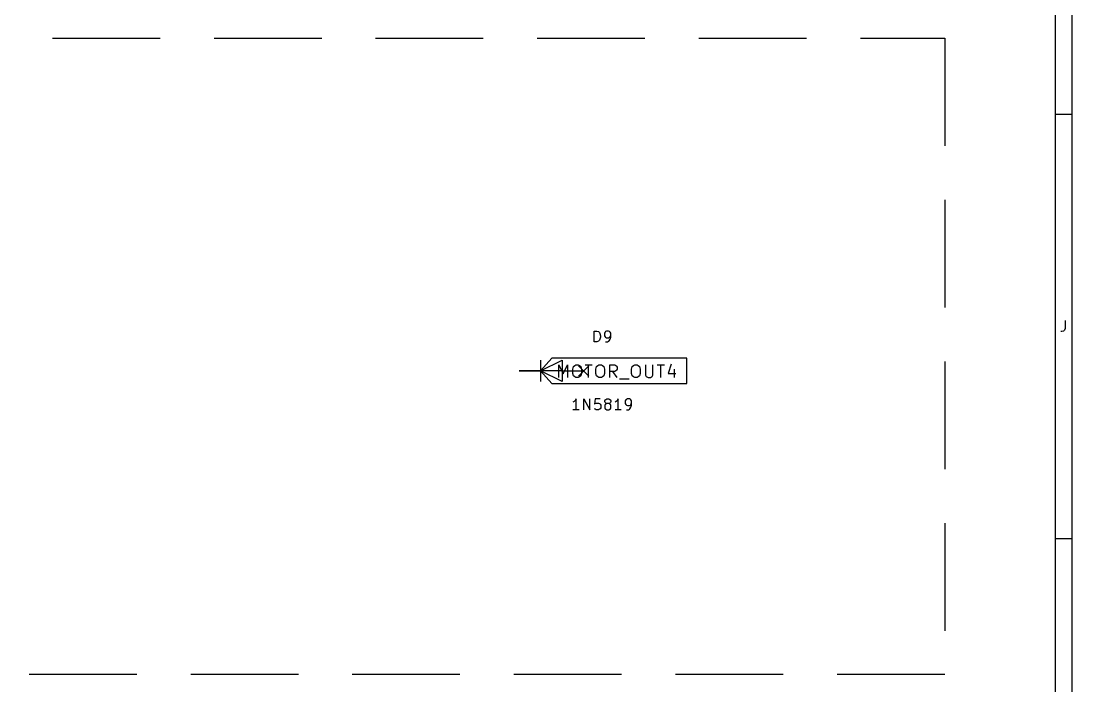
# Model space of a CAD drawing. Extents: x 0.4 to 37.4, y -23 to -0.4.
# Drawn here: x 27.839 to 32.717, y -20.762 to -17.677 of the extents above; entities that cross this region are included whole.
import ezdxf

# ---------------------------------------------------------------- set-up
doc = ezdxf.new("R2010")
doc.units = 0
doc.header["$MEASUREMENT"] = 0
doc.linetypes.add('DASHED', pattern=[0.75, 0.5, -0.25])
for name, color, linetype in [('BLUE2', 5, 'CONTINUOUS'), ('BLUE3', 171, 'CONTINUOUS'), ('CYAN2', 4, 'CONTINUOUS'), ('GREEN3', 91, 'CONTINUOUS'), ('RED2', 1, 'CONTINUOUS')]:
    doc.layers.add(name, color=color, linetype=linetype)

msp = doc.modelspace()

# ---------------------------------------------------------------- linework, layer by layer
at = {"layer": 'BLUE2', "linetype": 'CONTINUOUS'}
for p, q in [((30.426, -19.276), (30.474, -19.324)), ((30.474, -19.276), (30.426, -19.324))]:
    msp.add_line(p, q, dxfattribs=at)
at = {"layer": 'BLUE3', "linetype": 'DASHED'}
for p, q in [((0.9843, -17.7559), (32.126, -17.7559)), ((32.126, -17.7559), (32.126, -20.7087)), ((32.126, -20.7087), (0.9843, -20.7087))]:
    msp.add_line(p, q, dxfattribs=at)
at = {"layer": 'CYAN2', "linetype": 'CONTINUOUS'}
for p, q in [((30.4993, -19.1653), (30.4993, -19.1153)), ((30.4993, -19.1153), (30.5112, -19.1153)), ((30.5112, -19.1153), (30.5184, -19.1177)), ((30.5184, -19.1177), (30.5231, -19.1225)), ((30.5493, -19.1201), (30.5469, -19.1248)), ((30.5517, -19.1177), (30.5493, -19.1201)), ((30.5565, -19.1153), (30.5517, -19.1177)), ((30.566, -19.1153), (30.5565, -19.1153)), ((30.5707, -19.1177), (30.566, -19.1153)), ((30.5731, -19.1201), (30.5707, -19.1177)), ((30.5755, -19.1248), (30.5731, -19.1201)), ((30.5112, -19.1653), (30.4993, -19.1653)), ((30.5184, -19.1629), (30.5112, -19.1653)), ((30.5231, -19.1582), (30.5184, -19.1629)), ((30.5231, -19.1225), (30.5255, -19.1272)), ((30.5255, -19.1534), (30.5231, -19.1582)), ((30.5255, -19.1272), (30.5279, -19.1368)), ((30.5279, -19.1439), (30.5255, -19.1534)), ((30.5279, -19.1368), (30.5279, -19.1439)), ((30.5469, -19.1248), (30.5469, -19.1368)), ((30.5469, -19.1368), (30.5493, -19.1415)), ((30.5493, -19.1415), (30.5517, -19.1439)), ((30.5517, -19.1439), (30.5565, -19.1463)), ((30.5517, -19.1653), (30.5612, -19.1653)), ((30.5565, -19.1463), (30.566, -19.1463)), ((30.5612, -19.1653), (30.566, -19.1629)), ((30.566, -19.1463), (30.5707, -19.1439)), ((30.566, -19.1629), (30.5684, -19.1606)), ((30.5684, -19.1606), (30.5731, -19.1534)), ((30.5707, -19.1439), (30.5731, -19.1415)), ((30.5731, -19.1415), (30.5755, -19.1368)), ((30.5731, -19.1534), (30.5755, -19.1439)), ((30.5755, -19.1439), (30.5755, -19.1248)), ((30.4053, -19.4422), (30.4005, -19.4446)), ((30.41, -19.4374), (30.4053, -19.4422)), ((30.4148, -19.4303), (30.41, -19.4374)), ((30.4148, -19.4803), (30.4148, -19.4303)), ((30.4505, -19.4803), (30.4505, -19.4303)), ((30.4505, -19.4303), (30.4791, -19.4803)), ((30.4791, -19.4803), (30.4791, -19.4303)), ((30.5029, -19.4303), (30.5005, -19.4541)), ((30.5005, -19.4541), (30.5029, -19.4517)), ((30.5267, -19.4303), (30.5029, -19.4303)), ((30.5029, -19.4517), (30.5076, -19.4493)), ((30.5076, -19.4493), (30.5196, -19.4493)), ((30.5196, -19.4493), (30.5243, -19.4517)), ((30.5243, -19.4517), (30.5267, -19.4541)), ((30.5267, -19.4541), (30.5291, -19.4589)), ((30.5291, -19.4589), (30.5291, -19.4708)), ((30.5481, -19.4398), (30.5505, -19.435)), ((30.5481, -19.4422), (30.5481, -19.4398)), ((30.5505, -19.447), (30.5481, -19.4422)), ((30.5505, -19.4565), (30.5481, -19.4612)), ((30.5481, -19.4612), (30.5481, -19.4708)), ((30.5505, -19.435), (30.5529, -19.4327)), ((30.5529, -19.4493), (30.5505, -19.447)), ((30.5529, -19.4541), (30.5505, -19.4565)), ((30.5529, -19.4327), (30.5576, -19.4303)), ((30.5576, -19.4517), (30.5529, -19.4493)), ((30.5576, -19.4517), (30.5529, -19.4541)), ((30.5576, -19.4303), (30.5672, -19.4303)), ((30.5672, -19.4517), (30.5576, -19.4517)), ((30.5672, -19.4303), (30.5719, -19.4327)), ((30.5719, -19.4493), (30.5672, -19.4517)), ((30.5719, -19.4541), (30.5672, -19.4517)), ((30.5719, -19.4327), (30.5743, -19.435)), ((30.5743, -19.447), (30.5719, -19.4493)), ((30.5743, -19.4565), (30.5719, -19.4541)), ((30.5743, -19.435), (30.5767, -19.4398)), ((30.5767, -19.4422), (30.5743, -19.447)), ((30.5767, -19.4612), (30.5743, -19.4565)), ((30.5767, -19.4398), (30.5767, -19.4422)), ((30.5767, -19.4708), (30.5767, -19.4612)), ((30.6005, -19.4422), (30.5957, -19.4446)), ((30.6053, -19.4374), (30.6005, -19.4422)), ((30.61, -19.4303), (30.6053, -19.4374)), ((30.61, -19.4803), (30.61, -19.4303)), ((30.6457, -19.435), (30.6434, -19.4398)), ((30.6434, -19.4398), (30.6434, -19.4517)), ((30.6434, -19.4517), (30.6457, -19.4565)), ((30.6481, -19.4327), (30.6457, -19.435)), ((30.6457, -19.4565), (30.6481, -19.4589)), ((30.6529, -19.4303), (30.6481, -19.4327)), ((30.6481, -19.4589), (30.6529, -19.4612)), ((30.6624, -19.4303), (30.6529, -19.4303)), ((30.6529, -19.4612), (30.6624, -19.4612)), ((30.6672, -19.4327), (30.6624, -19.4303)), ((30.6624, -19.4612), (30.6672, -19.4589)), ((30.6696, -19.435), (30.6672, -19.4327)), ((30.6672, -19.4589), (30.6696, -19.4565)), ((30.6719, -19.4398), (30.6696, -19.435)), ((30.6696, -19.4565), (30.6719, -19.4517)), ((30.6696, -19.4684), (30.6719, -19.4589)), ((30.6719, -19.4589), (30.6719, -19.4398)), ((30.4291, -19.4803), (30.4005, -19.4803)), ((30.5029, -19.4779), (30.5005, -19.4755)), ((30.5076, -19.4803), (30.5029, -19.4779)), ((30.5196, -19.4803), (30.5076, -19.4803)), ((30.5243, -19.4779), (30.5196, -19.4803)), ((30.5267, -19.4755), (30.5243, -19.4779)), ((30.5291, -19.4708), (30.5267, -19.4755)), ((30.5481, -19.4708), (30.5505, -19.4755)), ((30.5505, -19.4755), (30.5529, -19.4779)), ((30.5529, -19.4779), (30.5576, -19.4803)), ((30.5576, -19.4803), (30.5672, -19.4803)), ((30.5672, -19.4803), (30.5719, -19.4779)), ((30.5719, -19.4779), (30.5743, -19.4755)), ((30.5743, -19.4755), (30.5767, -19.4708)), ((30.6243, -19.4803), (30.5957, -19.4803)), ((30.6481, -19.4803), (30.6576, -19.4803)), ((30.6576, -19.4803), (30.6624, -19.4779)), ((30.6624, -19.4779), (30.6648, -19.4755)), ((30.6648, -19.4755), (30.6696, -19.4684))]:
    msp.add_line(p, q, dxfattribs=at)
at = {"layer": 'GREEN3', "linetype": 'CONTINUOUS'}
msp.add_line((30.15, -19.3), (30.25, -19.3), dxfattribs=at)
at = {"layer": 'RED2', "linetype": 'CONTINUOUS'}
for p, q in [((32.7165, -0.3937), (32.7165, -22.9921)), ((32.6378, -0.4724), (32.6378, -22.9134)), ((32.7165, -18.1102), (32.6378, -18.1102)), ((32.6845, -19.0667), (32.6845, -19.1032)), ((32.6699, -19.1179), (32.665, -19.1179)), ((32.6772, -19.1154), (32.6699, -19.1179)), ((32.682, -19.1105), (32.6772, -19.1154)), ((32.6845, -19.1032), (32.682, -19.1105)), ((30.3017, -19.2409), (30.25, -19.3)), ((30.25, -19.25), (30.25, -19.35)), ((30.25, -19.3), (30.35, -19.25)), ((30.9289, -19.2409), (30.3017, -19.2409)), ((30.35, -19.25), (30.35, -19.35)), ((30.9289, -19.3), (30.9289, -19.2409)), ((30.25, -19.3), (30.15, -19.3)), ((30.35, -19.35), (30.25, -19.3)), ((30.35, -19.3), (30.25, -19.3)), ((30.25, -19.3), (30.3017, -19.3591)), ((30.3354, -19.3312), (30.3354, -19.2721)), ((30.3354, -19.2721), (30.355, -19.3143)), ((30.35, -19.3), (30.45, -19.3)), ((30.355, -19.3143), (30.3747, -19.2721)), ((30.3747, -19.2721), (30.3747, -19.3312)), ((30.4, -19.2918), (30.4028, -19.2805)), ((30.4, -19.3115), (30.4, -19.2918)), ((30.4028, -19.3227), (30.4, -19.3115)), ((30.4028, -19.2805), (30.4085, -19.2749)), ((30.4085, -19.2749), (30.4141, -19.2721)), ((30.4141, -19.2721), (30.4253, -19.2721)), ((30.4253, -19.2721), (30.431, -19.2749)), ((30.431, -19.2749), (30.4366, -19.2805)), ((30.4366, -19.2805), (30.4394, -19.2918)), ((30.4394, -19.3115), (30.4366, -19.3227)), ((30.4394, -19.2918), (30.4394, -19.3115)), ((30.4563, -19.2721), (30.49, -19.2721)), ((30.4731, -19.3312), (30.4731, -19.2721)), ((30.5069, -19.2918), (30.5097, -19.2805)), ((30.5069, -19.3115), (30.5069, -19.2918)), ((30.5097, -19.3227), (30.5069, -19.3115)), ((30.5097, -19.2805), (30.5153, -19.2749)), ((30.5153, -19.2749), (30.521, -19.2721)), ((30.521, -19.2721), (30.5322, -19.2721)), ((30.5322, -19.2721), (30.5378, -19.2749)), ((30.5378, -19.2749), (30.5434, -19.2805)), ((30.5434, -19.2805), (30.5463, -19.2918)), ((30.5463, -19.3115), (30.5434, -19.3227)), ((30.5463, -19.2918), (30.5463, -19.3115)), ((30.5716, -19.3312), (30.5716, -19.2721)), ((30.5716, -19.2721), (30.5941, -19.2721)), ((30.5941, -19.303), (30.5716, -19.303)), ((30.6053, -19.3312), (30.5856, -19.303)), ((30.5941, -19.2721), (30.5997, -19.2749)), ((30.5997, -19.3002), (30.5941, -19.303)), ((30.5997, -19.2749), (30.6025, -19.2777)), ((30.6025, -19.2974), (30.5997, -19.3002)), ((30.6025, -19.2777), (30.6053, -19.2833)), ((30.6053, -19.2918), (30.6025, -19.2974)), ((30.6053, -19.2833), (30.6053, -19.2918)), ((30.6728, -19.2918), (30.6756, -19.2805)), ((30.6728, -19.3115), (30.6728, -19.2918)), ((30.6756, -19.3227), (30.6728, -19.3115)), ((30.6756, -19.2805), (30.6812, -19.2749)), ((30.6812, -19.2749), (30.6869, -19.2721)), ((30.6869, -19.2721), (30.6981, -19.2721)), ((30.6981, -19.2721), (30.7037, -19.2749)), ((30.7037, -19.2749), (30.7094, -19.2805)), ((30.7094, -19.2805), (30.7122, -19.2918)), ((30.7122, -19.3115), (30.7094, -19.3227)), ((30.7122, -19.2918), (30.7122, -19.3115)), ((30.7375, -19.2721), (30.7375, -19.3199)), ((30.7712, -19.3199), (30.7712, -19.2721)), ((30.7909, -19.2721), (30.8247, -19.2721)), ((30.8078, -19.3312), (30.8078, -19.2721)), ((30.8556, -19.2693), (30.8415, -19.3115)), ((30.8415, -19.3115), (30.8781, -19.3115)), ((30.8697, -19.2918), (30.8697, -19.3312)), ((30.9289, -19.3591), (30.9289, -19.3)), ((30.3017, -19.3591), (30.9289, -19.3591)), ((30.4085, -19.3283), (30.4028, -19.3227)), ((30.4141, -19.3312), (30.4085, -19.3283)), ((30.4253, -19.3312), (30.4141, -19.3312)), ((30.431, -19.3283), (30.4253, -19.3312)), ((30.4366, -19.3227), (30.431, -19.3283)), ((30.5153, -19.3283), (30.5097, -19.3227)), ((30.521, -19.3312), (30.5153, -19.3283)), ((30.5322, -19.3312), (30.521, -19.3312)), ((30.5378, -19.3283), (30.5322, -19.3312)), ((30.5434, -19.3227), (30.5378, -19.3283)), ((30.6166, -19.3368), (30.6616, -19.3368)), ((30.6812, -19.3283), (30.6756, -19.3227)), ((30.6869, -19.3312), (30.6812, -19.3283)), ((30.6981, -19.3312), (30.6869, -19.3312)), ((30.7037, -19.3283), (30.6981, -19.3312)), ((30.7094, -19.3227), (30.7037, -19.3283)), ((30.7375, -19.3199), (30.7403, -19.3255)), ((30.7403, -19.3255), (30.7431, -19.3283)), ((30.7431, -19.3283), (30.7487, -19.3312)), ((30.7487, -19.3312), (30.76, -19.3312)), ((30.76, -19.3312), (30.7656, -19.3283)), ((30.7656, -19.3283), (30.7684, -19.3255)), ((30.7684, -19.3255), (30.7712, -19.3199)), ((32.7165, -20.0787), (32.6378, -20.0787))]:
    msp.add_line(p, q, dxfattribs=at)

doc.saveas('drawing.dxf')
